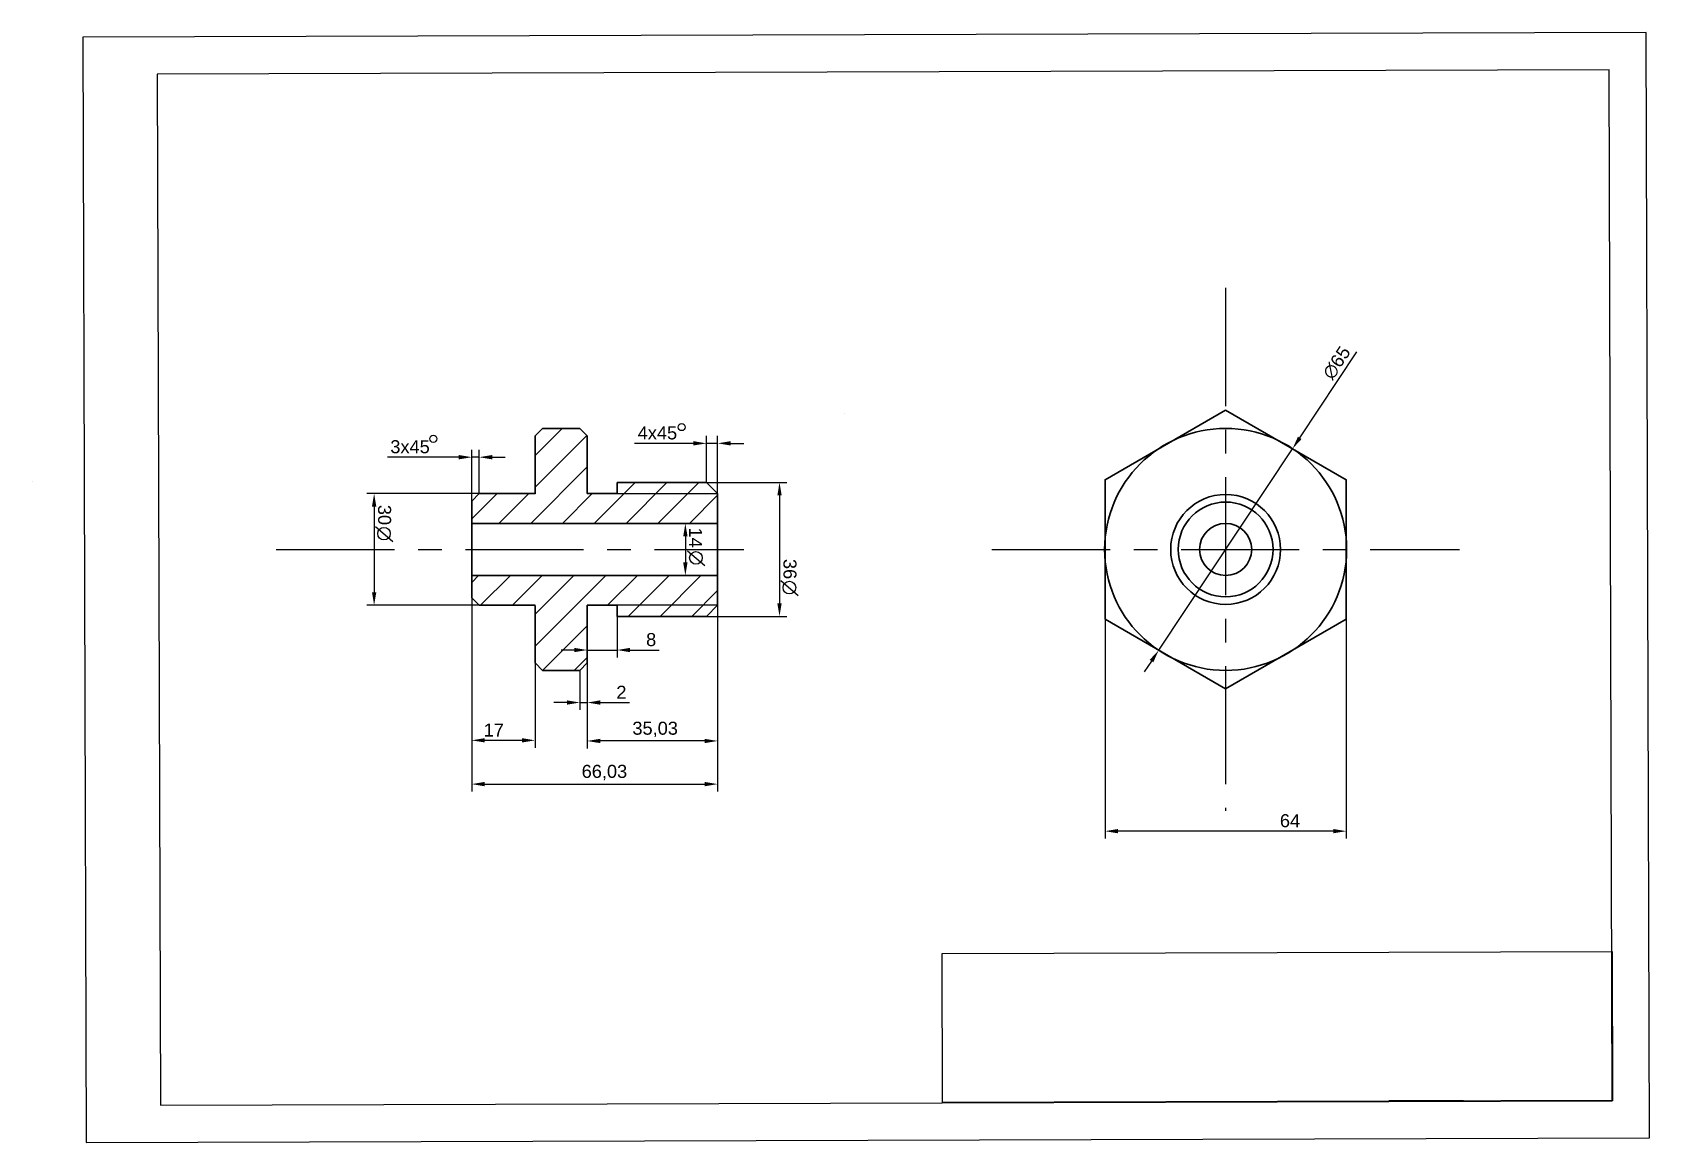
# Model space of a CAD drawing. Header units: inches. Extents: x -1 to 434, y 0 to 298.
import ezdxf

# ---------------------------------------------------------------- set-up
doc = ezdxf.new("R2010")
doc.units = ezdxf.units.IN
doc.header["$MEASUREMENT"] = 0
doc.linetypes.add('AXES', pattern=[50.8, 31.75, -6.35, 6.35, -6.35])
for name, color, linetype in [('axes', 160, 'AXES'), ('cotes', 6, 'Continuous'), ('hachures', 7, 'Continuous')]:
    doc.layers.add(name, color=color, linetype=linetype)
doc.layers.add('contour', color=7, linetype='Continuous', lineweight=30)
doc.styles.get("Standard").update_dxf_attribs({"font": 'arial.ttf'})
doc.dimstyles.new('Nouveau', dxfattribs={"dimtxt": 3.5, "dimasz": 3.5, "dimexe": 2, "dimexo": 0, "dimgap": 1, "dimtad": 1, "dimtxsty": 'Standard', "dimcen": 0, "dimadec": 0, "dimazin": 0, "dimtfac": 1, "dimtmove": 0, "dimatfit": 0, "dimfxl": 1, "dimarcsym": 0})

# ---------------------------------------------------------------- blocks, each defined once
blk = doc.blocks.new('*D14')
at = {"layer": 'cotes', "color": 0, "lineweight": -2, "transparency": 16777216}
for p, q in [((146.54, 126.86), (146.54, 116.27)), ((148.54, 128.86), (148.54, 116.27)), ((143.04, 118.27), (139.54, 118.27)), ((146.54, 118.27), (148.54, 118.27)), ((152.04, 118.27), (159.85, 118.27))]:
    blk.add_line(p, q, dxfattribs=at)
at = {"layer": 'cotes', "color": 0, "transparency": 16777216}
for points in [[(143.04, 118.86), (143.04, 117.69), (146.54, 118.27)], [(152.04, 118.86), (152.04, 117.69), (148.54, 118.27)]]:
    blk.add_solid(points, dxfattribs=at)
at = {"layer": 'Defpoints', "color": 0, "transparency": 16777216}
for p in [(146.54, 126.86), (148.54, 128.86), (146.54, 118.27)]:
    blk.add_point(p, dxfattribs=at)
at = {"layer": 'cotes', "color": 0, "transparency": 16777216, "insert": (157.69, 121.03), "char_height": 3.5, "attachment_point": 5}
blk.add_mtext('2', dxfattribs=at)
blk = doc.blocks.new('*D15')
at = {"layer": 'cotes', "color": 0, "lineweight": -2, "transparency": 16777216}
for p, q in [((148.53, 144.4), (148.53, 130.38)), ((156.53, 144.4), (156.53, 130.38)), ((145.03, 132.38), (141.53, 132.38)), ((148.53, 132.38), (156.53, 132.38)), ((160.03, 132.38), (167.84, 132.38))]:
    blk.add_line(p, q, dxfattribs=at)
at = {"layer": 'cotes', "color": 0, "transparency": 16777216}
for points in [[(145.03, 132.96), (145.03, 131.8), (148.53, 132.38)], [(160.03, 132.96), (160.03, 131.8), (156.53, 132.38)]]:
    blk.add_solid(points, dxfattribs=at)
at = {"layer": 'Defpoints', "color": 0, "transparency": 16777216}
for p in [(148.53, 144.4), (156.53, 144.4), (148.53, 132.38)]:
    blk.add_point(p, dxfattribs=at)
at = {"layer": 'cotes', "color": 0, "transparency": 16777216, "insert": (165.68, 135.17), "char_height": 3.5, "attachment_point": 5}
blk.add_mtext('8', dxfattribs=at)
blk = doc.blocks.new('*D16')
at = {"layer": 'cotes', "color": 0, "lineweight": -2, "transparency": 16777216}
for p, q in [((148.51, 144.4), (148.51, 105.95)), ((183.54, 144.4), (183.54, 105.95)), ((180.04, 107.95), (152.01, 107.95))]:
    blk.add_line(p, q, dxfattribs=at)
at = {"layer": 'cotes', "color": 0, "transparency": 16777216}
for points in [[(152.01, 108.53), (152.01, 107.37), (148.51, 107.95)], [(180.04, 108.53), (180.04, 107.37), (183.54, 107.95)]]:
    blk.add_solid(points, dxfattribs=at)
at = {"layer": 'Defpoints', "color": 0, "transparency": 16777216}
for p in [(148.51, 144.4), (183.54, 144.4), (148.51, 107.95)]:
    blk.add_point(p, dxfattribs=at)
at = {"layer": 'cotes', "color": 0, "transparency": 16777216, "insert": (166.76, 111.05), "char_height": 3.5, "attachment_point": 5}
blk.add_mtext('35,03', dxfattribs=at)
blk = doc.blocks.new('*D17')
at = {"layer": 'cotes', "color": 0, "lineweight": -2, "transparency": 16777216}
for p, q in [((180.54, 177.4), (202.16, 177.4)), ((200.16, 173.9), (200.16, 144.9)), ((180.54, 141.4), (202.16, 141.4))]:
    blk.add_line(p, q, dxfattribs=at)
at = {"layer": 'cotes', "color": 0, "transparency": 16777216}
for points in [[(200.74, 173.9), (199.58, 173.9), (200.16, 177.4)], [(200.74, 144.9), (199.58, 144.9), (200.16, 141.4)]]:
    blk.add_solid(points, dxfattribs=at)
at = {"layer": 'Defpoints', "color": 0, "transparency": 16777216}
for p in [(180.54, 177.4), (180.54, 141.4), (200.16, 141.4)]:
    blk.add_point(p, dxfattribs=at)
at = {"layer": 'cotes', "color": 0, "transparency": 16777216, "insert": (202.95, 154.13), "char_height": 3.5, "attachment_point": 5, "rotation": 270}
blk.add_mtext('36', dxfattribs=at)
blk = doc.blocks.new('*D18')
at = {"layer": 'cotes', "color": 0, "lineweight": -2, "transparency": 16777216}
for p, q in [((183.53, 166.4), (172.87, 166.4)), ((174.87, 162.9), (174.87, 155.9)), ((183.54, 152.4), (172.87, 152.4))]:
    blk.add_line(p, q, dxfattribs=at)
at = {"layer": 'cotes', "color": 0, "transparency": 16777216}
for points in [[(175.46, 162.9), (174.29, 162.9), (174.87, 166.4)], [(175.46, 155.9), (174.29, 155.9), (174.87, 152.4)]]:
    blk.add_solid(points, dxfattribs=at)
at = {"layer": 'Defpoints', "color": 0, "transparency": 16777216}
for p in [(183.53, 166.4), (174.87, 152.4), (183.54, 152.4)]:
    blk.add_point(p, dxfattribs=at)
at = {"layer": 'cotes', "color": 0, "transparency": 16777216, "insert": (177.63, 162.58), "char_height": 3.5, "attachment_point": 5, "rotation": 270}
blk.add_mtext('14', dxfattribs=at)
blk = doc.blocks.new('*D19')
at = {"layer": 'cotes', "color": 0, "lineweight": -2, "transparency": 16777216}
for p, q in [((117.5, 146.4), (117.5, 94.36)), ((183.54, 144.4), (183.54, 94.36)), ((121, 96.36), (180.04, 96.36))]:
    blk.add_line(p, q, dxfattribs=at)
at = {"layer": 'cotes', "color": 0, "transparency": 16777216}
for points in [[(121, 96.94), (121, 95.77), (117.5, 96.36)], [(180.04, 96.94), (180.04, 95.77), (183.54, 96.36)]]:
    blk.add_solid(points, dxfattribs=at)
at = {"layer": 'Defpoints', "color": 0, "transparency": 16777216}
for p in [(117.5, 146.4), (183.54, 144.4), (183.54, 96.36)]:
    blk.add_point(p, dxfattribs=at)
at = {"layer": 'cotes', "color": 0, "transparency": 16777216, "insert": (153.13, 99.46), "char_height": 3.5, "attachment_point": 5}
blk.add_mtext('66,03', dxfattribs=at)
blk = doc.blocks.new('*D20')
at = {"layer": 'cotes', "color": 0, "lineweight": -2, "transparency": 16777216}
for p, q in [((119.5, 174.4), (89.27, 174.4)), ((91.27, 170.9), (91.27, 147.9)), ((119.5, 144.4), (89.27, 144.4))]:
    blk.add_line(p, q, dxfattribs=at)
at = {"layer": 'cotes', "color": 0, "transparency": 16777216}
for points in [[(91.86, 170.9), (90.69, 170.9), (91.27, 174.4)], [(91.86, 147.9), (90.69, 147.9), (91.27, 144.4)]]:
    blk.add_solid(points, dxfattribs=at)
at = {"layer": 'Defpoints', "color": 0, "transparency": 16777216}
for p in [(119.5, 174.4), (91.27, 144.4), (119.5, 144.4)]:
    blk.add_point(p, dxfattribs=at)
at = {"layer": 'cotes', "color": 0, "transparency": 16777216, "insert": (94.06, 168.66), "char_height": 3.5, "attachment_point": 5, "rotation": 270}
blk.add_mtext('30', dxfattribs=at)
blk = doc.blocks.new('*D21')
at = {"layer": 'cotes', "color": 0, "lineweight": -2, "transparency": 16777216}
for p, q in [((177.04, 187.9), (161.19, 187.9)), ((180.54, 177.4), (180.54, 189.9)), ((183.54, 187.9), (180.54, 187.9)), ((183.54, 174.4), (183.54, 189.9)), ((187.04, 187.9), (190.54, 187.9))]:
    blk.add_line(p, q, dxfattribs=at)
at = {"layer": 'cotes', "color": 0, "transparency": 16777216}
for points in [[(177.04, 188.49), (177.04, 187.32), (180.54, 187.9)], [(187.04, 188.49), (187.04, 187.32), (183.54, 187.9)]]:
    blk.add_solid(points, dxfattribs=at)
at = {"layer": 'Defpoints', "color": 0, "transparency": 16777216}
for p in [(183.54, 187.9), (180.54, 177.4), (183.54, 174.4)]:
    blk.add_point(p, dxfattribs=at)
at = {"layer": 'cotes', "color": 0, "transparency": 16777216, "insert": (167.36, 190.68), "char_height": 3.5, "attachment_point": 5}
blk.add_mtext('4x45', dxfattribs=at)
blk = doc.blocks.new('*D22')
at = {"layer": 'cotes', "color": 0, "lineweight": -2, "transparency": 16777216}
for p, q in [((117.5, 146.4), (117.5, 106.12)), ((134.51, 144.32), (134.51, 106.12)), ((121, 108.12), (131.01, 108.12))]:
    blk.add_line(p, q, dxfattribs=at)
at = {"layer": 'cotes', "color": 0, "transparency": 16777216}
for points in [[(121, 108.7), (121, 107.54), (117.5, 108.12)], [(131.01, 108.7), (131.01, 107.54), (134.51, 108.12)]]:
    blk.add_solid(points, dxfattribs=at)
at = {"layer": 'Defpoints', "color": 0, "transparency": 16777216}
for p in [(117.5, 146.4), (134.51, 144.32), (134.51, 108.12)]:
    blk.add_point(p, dxfattribs=at)
at = {"layer": 'cotes', "color": 0, "transparency": 16777216, "insert": (123.41, 110.88), "char_height": 3.5, "attachment_point": 5}
blk.add_mtext('17', dxfattribs=at)
blk = doc.blocks.new('*D23')
at = {"layer": 'cotes', "color": 0, "lineweight": -2, "transparency": 16777216}
for p, q in [((114, 184.18), (94.82, 184.18)), ((117.5, 172.4), (117.5, 186.18)), ((119.5, 184.18), (117.5, 184.18)), ((119.5, 174.4), (119.5, 186.18)), ((123, 184.18), (126.5, 184.18))]:
    blk.add_line(p, q, dxfattribs=at)
at = {"layer": 'cotes', "color": 0, "transparency": 16777216}
for points in [[(114, 184.76), (114, 183.6), (117.5, 184.18)], [(123, 184.76), (123, 183.6), (119.5, 184.18)]]:
    blk.add_solid(points, dxfattribs=at)
at = {"layer": 'Defpoints', "color": 0, "transparency": 16777216}
for p in [(117.5, 184.18), (119.5, 174.4), (117.5, 172.4)]:
    blk.add_point(p, dxfattribs=at)
at = {"layer": 'cotes', "color": 0, "transparency": 16777216, "insert": (100.92, 186.97), "char_height": 3.5, "attachment_point": 5}
blk.add_mtext('3x45', dxfattribs=at)
blk = doc.blocks.new('*D24')
at = {"layer": 'cotes', "color": 0, "lineweight": -2, "transparency": 16777216}
for p, q in [((287.61, 140.7), (287.61, 81.72)), ((352.39, 140.7), (352.39, 81.72)), ((348.89, 83.72), (291.11, 83.72))]:
    blk.add_line(p, q, dxfattribs=at)
at = {"layer": 'cotes', "color": 0, "transparency": 16777216}
for points in [[(291.11, 84.3), (291.11, 83.14), (287.61, 83.72)], [(348.89, 84.3), (348.89, 83.14), (352.39, 83.72)]]:
    blk.add_solid(points, dxfattribs=at)
at = {"layer": 'Defpoints', "color": 0, "transparency": 16777216}
for p in [(287.61, 140.7), (352.39, 140.7), (287.61, 83.72)]:
    blk.add_point(p, dxfattribs=at)
at = {"layer": 'cotes', "color": 0, "transparency": 16777216, "insert": (337.29, 86.51), "char_height": 3.5, "attachment_point": 5}
blk.add_mtext('64', dxfattribs=at)
blk = doc.blocks.new('*D25')
at = {"layer": 'cotes', "color": 0, "lineweight": -2, "transparency": 16777216}
for p, q in [((339.92, 189.39), (355.24, 212.45)), ((302.02, 132.33), (337.98, 186.47)), ((300.08, 129.41), (298.14, 126.5))]:
    blk.add_line(p, q, dxfattribs=at)
at = {"layer": 'cotes', "color": 0, "transparency": 16777216}
for points in [[(339.43, 189.71), (340.4, 189.06), (337.98, 186.47)], [(299.59, 129.74), (300.57, 129.09), (302.02, 132.33)]]:
    blk.add_solid(points, dxfattribs=at)
at = {"layer": 'Defpoints', "color": 0, "transparency": 16777216}
for p in [(337.98, 186.47), (302.02, 132.33)]:
    blk.add_point(p, dxfattribs=at)
at = {"layer": 'cotes', "color": 0, "transparency": 16777216, "insert": (349.83, 209.53), "char_height": 3.5, "attachment_point": 5, "rotation": 56.4054}
blk.add_mtext('∅65', dxfattribs=at)

msp = doc.modelspace()

# ---------------------------------------------------------------- hatches: boundary and pattern name
at = {"layer": 'hachures'}
h = msp.add_hatch(dxfattribs=at)
h.set_pattern_fill('ANSI31', scale=1.9, angle=0.17295)
h.set_pattern_definition([(45, (-102.3503, -1.0436), (-4.26562, 4.26562), [])])
h.paths.add_polyline_path([(183.535, 174.4), (183.535, 166.4), (140.913, 166.4), (117.503, 166.4), (117.503, 172.4), (119.503, 174.4), (134.509, 174.4), (134.509, 189.9), (136.509, 191.9), (146.509, 191.9), (148.509, 189.9), (148.509, 174.389), (156.529, 174.389), (156.529, 174.39), (183.546, 174.39)])
h.paths.add_polyline_path([(117.503, 172.4), (119.503, 174.4), (134.509, 174.4), (134.509, 189.9), (136.509, 191.9), (146.509, 191.9), (148.509, 189.9), (148.509, 174.389), (156.529, 174.389), (156.529, 174.39), (156.529, 177.358), (180.535, 177.4), (183.535, 174.4), (183.546, 174.39), (183.535, 174.39), (183.535, 166.4), (183.535, 144.4), (180.535, 141.4), (156.529, 141.4), (156.529, 144.4), (148.509, 144.4), (148.509, 128.9), (146.509, 126.9), (136.509, 126.9), (134.509, 128.9), (134.509, 144.4), (119.503, 144.4), (117.503, 146.4)])
h.paths.add_polyline_path([(169.92, 156.716, -1), (173.315, 156.716, -1)], flags=16)
h.paths.add_polyline_path([(183.535, 174.39), (156.529, 174.39), (156.529, 174.389), (148.535, 174.389), (148.509, 174.388), (148.509, 189.9), (146.509, 191.9), (136.509, 191.9), (134.509, 189.9), (134.509, 174.4), (119.503, 174.4), (117.503, 172.4), (117.503, 166.4), (140.913, 166.4), (183.535, 166.4)], flags=17)
h.paths.add_polyline_path([(183.535, 166.4), (140.913, 166.4), (117.503, 166.4), (117.503, 159.4), (183.535, 159.4)], flags=17)
h.paths.add_polyline_path([(183.535, 159.4, -1), (183.535, 159.4), (117.503, 159.4), (117.503, 152.4), (140.913, 152.4), (183.535, 152.4)], flags=17)

# ---------------------------------------------------------------- linework, layer by layer
for p, q in [((128.532, 174.39), (128.535, 174.39)), ((156.529, 174.39), (183.535, 174.39)), ((183.535, 144.4), (156.529, 144.4)), ((423.877, 25.987), (423.877, 11.281)), ((383.877, 11.254), (363.877, 11.254)), ((383.877, 11.102), (383.877, 11.254)), ((423.877, 11.281), (403.877, 11.281))]:
    msp.add_line(p, q)
for points in [[(13.895, 0.042), (433.893, 1.31), (432.996, 298.308), (12.998, 297.041)], [(33.864, 10.102), (423.862, 11.28), (423.026, 288.278), (33.028, 287.101)], [(320, 159.4), (320, 159.4), (320, 159.4), (320, 159.4)], [(423.957, 11.386), (243.957, 10.842), (243.837, 50.842), (423.836, 51.386)]]:
    msp.add_lwpolyline(points, close=True)
at = {"layer": 'axes'}
for p, q in [((320, 229.657), (320, 89.143)), ((217.726, 195.878), (217.726, 195.878)), ((-0.536, 177.702), (-0.536, 177.702)), ((64.983, 159.4), (190.554, 159.4)), ((257.214, 159.4), (382.785, 159.4))]:
    msp.add_line(p, q, dxfattribs=at)
at = {"layer": 'contour'}
for p, q in [((148.535, 174.389), (148.507, 174.388)), ((156.529, 174.389), (148.529, 174.389)), ((180.535, 177.4), (156.529, 177.358)), ((156.529, 174.384), (156.529, 177.358)), ((140.913, 166.4), (117.521, 166.4)), ((140.913, 166.4), (183.535, 166.4)), ((140.913, 152.4), (117.505, 152.4)), ((140.913, 152.4), (183.539, 152.4)), ((156.529, 144.4), (148.509, 144.4)), ((156.529, 144.4), (156.529, 141.4))]:
    msp.add_line(p, q, dxfattribs=at)
msp.add_lwpolyline([(320, 196.805), (287.606, 178.102), (287.606, 140.698), (320, 121.996), (352.393, 140.698), (352.393, 178.102)], close=True, dxfattribs=at)
for points in [[(148.509, 174.388), (148.509, 189.9), (146.509, 191.9), (136.509, 191.9), (134.509, 189.9), (134.509, 174.335)], [(134.503, 174.4), (119.503, 174.4), (117.503, 172.4), (117.503, 146.4), (119.503, 144.4), (134.503, 144.4)], [(156.529, 141.4), (180.535, 141.4), (183.535, 144.4), (183.535, 174.4), (180.535, 177.4)], [(134.509, 144.316), (134.509, 128.9), (136.509, 126.9), (146.509, 126.9), (148.509, 128.9), (148.509, 144.4)]]:
    msp.add_lwpolyline(points, dxfattribs=at)
for centre, radius in [((320, 159.4), 32.5), ((320, 159.4), 14.764), ((320, 159.4), 12.73), ((320, 159.4), 7), ((183.535, 159.4), 6.355287432313019e-14)]:
    msp.add_circle(centre, radius, dxfattribs=at)
at = {"layer": 'cotes'}
for p, q in [((91.652, 165.569), (96.314, 161.542)), ((175.456, 159.069), (180.118, 155.042)), ((200.539, 151.069), (205.201, 147.042))]:
    msp.add_line(p, q, dxfattribs=at)
for centre, radius in [((173.882, 192.257), 0.945), ((107.165, 189.116), 0.945), ((93.922, 163.637), 1.698), ((177.726, 157.137), 1.698), ((202.809, 149.137), 1.698)]:
    msp.add_circle(centre, radius, dxfattribs=at)

# ---------------------------------------------------------------- dimensions: what is measured, and where the dimension line sits
dim = msp.add_diameter_dim_2p(p1=(302.017, 132.328), p2=(337.982, 186.472), dimstyle='Nouveau', dxfattribs=at)
dim.commit()
dim.dimension.update_dxf_attribs({"geometry": '*D25', "text_midpoint": (352.237, 207.931), "dimtype": 163})
for base, p1, p2, text, picture, middle in [((183.535, 187.905), (180.535, 177.4), (183.535, 174.4), '4x45', '*D21', (167.363, 187.905)), ((117.503, 184.181), (119.503, 174.4), (117.503, 172.4), '3x45', '*D23', (100.916, 184.181)), ((134.509, 108.119), (117.503, 146.4), (134.509, 144.316), '17', '*D22', (123.411, 108.119)), ((287.606, 83.72), (352.393, 140.698), (287.606, 140.698), '64', '*D24', (337.287, 83.72))]:
    dim = msp.add_linear_dim(base=base, p1=p1, p2=p2, text=text, dimstyle='Nouveau', dxfattribs=at)
    dim.commit()
    dim.dimension.update_dxf_attribs({"geometry": picture, "text_midpoint": middle, "dimtype": 160})
for base, p1, p2, picture, middle in [((91.272, 144.4), (119.503, 174.4), (119.503, 144.4), '*D20', (91.272, 168.66)), ((200.159, 141.4), (180.535, 177.4), (180.535, 141.4), '*D17', (200.159, 154.135)), ((174.873, 152.4), (183.535, 166.4), (183.535, 152.4), '*D18', (174.873, 162.583))]:
    dim = msp.add_linear_dim(base=base, p1=p1, p2=p2, angle=90, dimstyle='Nouveau', dxfattribs=at)
    dim.commit()
    dim.dimension.update_dxf_attribs({"geometry": picture, "text_midpoint": middle, "dimtype": 160})
for base, p1, p2, picture, middle in [((183.535, 96.357), (117.503, 146.4), (183.535, 144.4), '*D19', (153.135, 96.357)), ((148.529, 132.381), (156.529, 144.4), (148.529, 144.4), '*D15', (165.682, 132.381)), ((148.509, 107.951), (183.535, 144.4), (148.509, 144.4), '*D16', (166.761, 107.951)), ((146.535, 118.274), (148.535, 128.856), (146.535, 126.856), '*D14', (157.694, 118.274))]:
    dim = msp.add_linear_dim(base=base, p1=p1, p2=p2, dimstyle='Nouveau', dxfattribs=at)
    dim.commit()
    dim.dimension.update_dxf_attribs({"geometry": picture, "text_midpoint": middle, "dimtype": 160})

doc.saveas('drawing.dxf')
